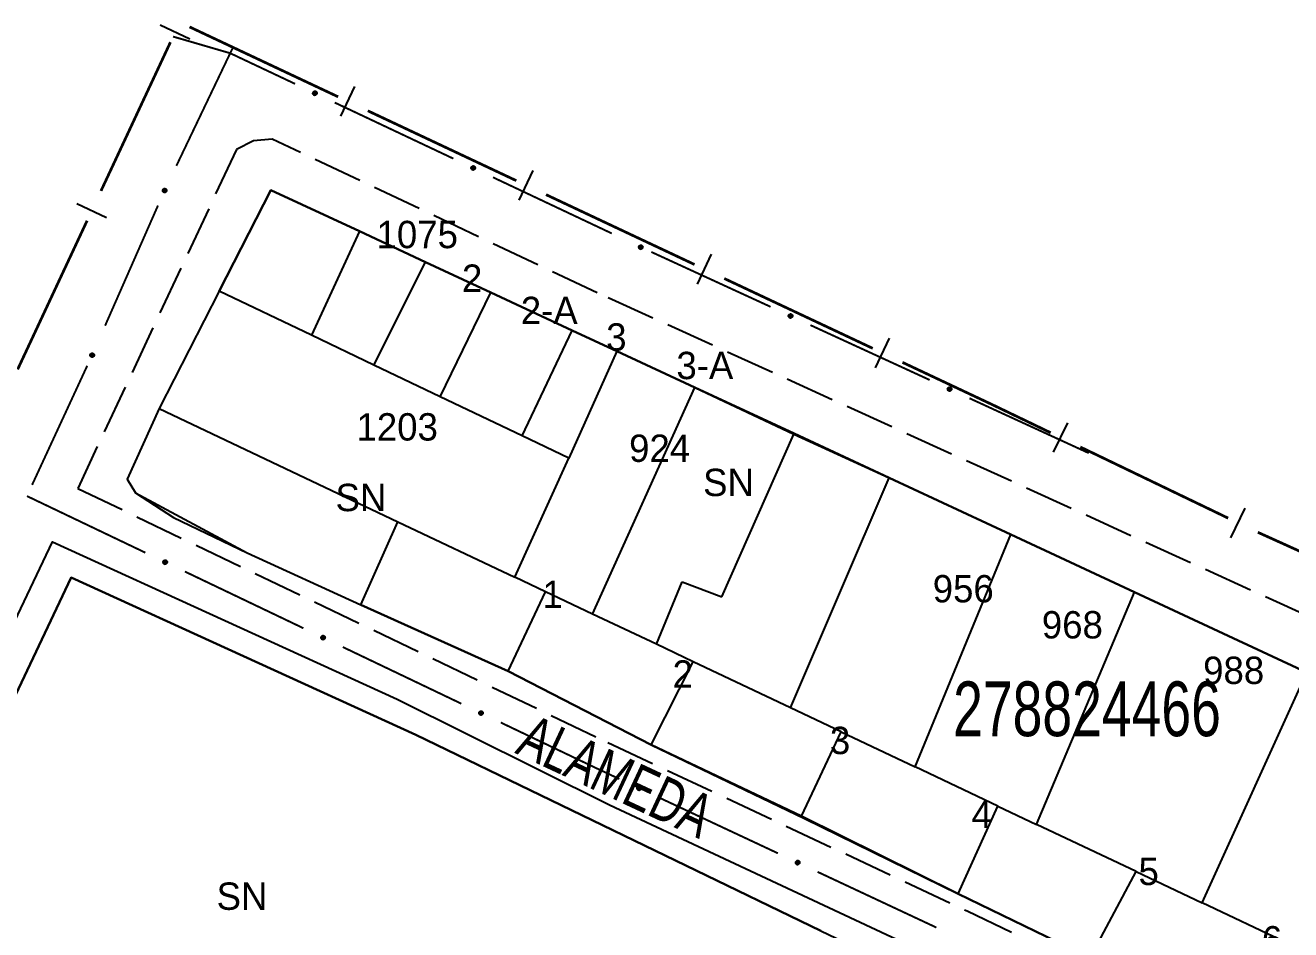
# Model space of a CAD drawing. Extents: x 203665 to 205970, y 4870865 to 4873745.
# Drawn here: x 204359.4 to 204475, y 4873662.8 to 4873745.5 of the extents above; entities that cross this region are included whole.
import ezdxf
from ezdxf.enums import TextEntityAlignment as Align

# ---------------------------------------------------------------- set-up
doc = ezdxf.new("R2010")
doc.units = 0
doc.header["$LTSCALE"] = 1.5
doc.header["$MEASUREMENT"] = 0
doc.linetypes.add('TRACO_11', pattern=[8, 3, -1, 3, -1])
for name, color, linetype in [('CD_MALHA_LOTES', 7, 'CONTINUOUS'), ('CD_TXT_QUADRA', 7, 'CONTINUOUS'), ('LM-LIM-SETORES-BAIRROS', 250, 'CONTINUOUS'), ('RU-QUADRA', 210, 'CONTINUOUS'), ('SV-EIXO-RUA-PAV', 20, 'CONTINUOUS'), ('SV-RUA-PAVIM', 7, 'CONTINUOUS'), ('SV-TXT-RUA-N-PAV', 7, 'CONTINUOUS'), ('Th_NmrPort', 1, 'CONTINUOUS')]:
    doc.layers.add(name, color=color, linetype=linetype)
doc.styles.add('ARIAL', font='ARIAL.SHX')

msp = doc.modelspace()

# ---------------------------------------------------------------- linework, layer by layer
at = {"layer": 'CD_MALHA_LOTES', "linetype": 'Continuous', "flags": 128}
for points in [[(204377.072273, 4873721.187304), (204381.798996, 4873730.429034)], [(204381.798996, 4873730.429034), (204389.899634, 4873726.658354)], [(204389.899634, 4873726.658354), (204385.521698, 4873717.156162)], [(204389.899634, 4873726.658354), (204395.932517, 4873723.850171)], [(204391.221907, 4873714.436646), (204395.932517, 4873723.850171)], [(204395.932517, 4873723.850171), (204401.912234, 4873721.066736)], [(204377.072273, 4873721.187304), (204371.585649, 4873710.459812)], [(204385.521698, 4873717.156162), (204377.072273, 4873721.187304)], [(204397.280344, 4873711.546222), (204401.912234, 4873721.066736)], [(204401.912234, 4873721.066736), (204409.349798, 4873717.604703)], [(204391.221907, 4873714.436646), (204385.521698, 4873717.156162)], [(204404.777649, 4873707.969328), (204409.349798, 4873717.604703)], [(204409.349798, 4873717.604703), (204413.432752, 4873715.704172)], [(204413.432752, 4873715.704172), (204409.04447, 4873705.933668)], [(204413.432752, 4873715.704172), (204420.553386, 4873712.389664)], [(204397.280344, 4873711.546222), (204391.221907, 4873714.436646)], [(204411.20832, 4873691.684474), (204420.553386, 4873712.389664)], [(204420.553386, 4873712.389664), (204429.58117, 4873708.125097)], [(204404.777649, 4873707.969328), (204397.280344, 4873711.546222)], [(204371.585649, 4873710.459812), (204368.6632, 4873704.011337), (204369.418785, 4873702.752029), (204379.643438, 4873697.28619), (204390.027177, 4873692.515283)], [(204371.585649, 4873710.459812), (204393.404572, 4873700.120841)], [(204409.04447, 4873705.933668), (204404.777649, 4873707.969328)], [(204423.007335, 4873693.248386), (204429.58117, 4873708.125097)], [(204429.58117, 4873708.125097), (204438.319325, 4873704.119985)], [(204404.110646, 4873695.047731), (204409.04447, 4873705.933668)], [(204429.280377, 4873683.120968), (204438.319325, 4873704.119985)], [(204438.319325, 4873704.119985), (204449.44049, 4873698.943312)], [(204390.027177, 4873692.515283), (204393.404572, 4873700.120841)], [(204393.404572, 4873700.120841), (204404.110646, 4873695.047731)], [(204440.672096, 4873677.722963), (204449.44049, 4873698.943312)], [(204449.44049, 4873698.943312), (204460.740212, 4873693.695112)], [(204363.539466, 4873695.025586), (204347.729223, 4873661.68158)], [(204432.07, 4873662.74), (204395.036162, 4873680.636296), (204363.539466, 4873695.025586)], [(204406.91069, 4873693.720921), (204404.110646, 4873695.047731)], [(204403.497973, 4873686.481489), (204406.91069, 4873693.720921)], [(204411.20832, 4873691.684474), (204406.91069, 4873693.720921)], [(204417.039174, 4873688.921504), (204419.401013, 4873694.635433)], [(204419.401013, 4873694.635433), (204423.007335, 4873693.248386)], [(204451.784082, 4873672.457511), (204460.740212, 4873693.695112)], [(204460.740212, 4873693.695112), (204476.494049, 4873686.350437)], [(204403.497973, 4873686.481489), (204390.027177, 4873692.515283)], [(204417.039174, 4873688.921504), (204411.20832, 4873691.684474)], [(204420.401718, 4873687.328151), (204417.039174, 4873688.921504)], [(204416.547807, 4873679.746091), (204420.401718, 4873687.328151)], [(204429.280377, 4873683.120968), (204420.401718, 4873687.328151)], [(204416.547807, 4873679.746091), (204403.497973, 4873686.481489)], [(204466.91861, 4873665.285963), (204476.494049, 4873686.350437)], [(204433.926318, 4873680.919473), (204429.280377, 4873683.120968)], [(204430.292194, 4873673.231962), (204433.926318, 4873680.919473)], [(204433.926318, 4873680.919473), (204440.672096, 4873677.722963)], [(204430.292194, 4873673.231962), (204416.547807, 4873679.746091)], [(204448.226249, 4873674.143402), (204440.672096, 4873677.722963)], [(204444.606499, 4873666.12377), (204448.226249, 4873674.143402)], [(204448.226249, 4873674.143402), (204451.784082, 4873672.457511)], [(204444.606499, 4873666.12377), (204430.292194, 4873673.231962)], [(204460.879411, 4873668.147658), (204451.784082, 4873672.457511)], [(204456.690009, 4873660.278477), (204460.879411, 4873668.147658)], [(204460.879411, 4873668.147658), (204466.91861, 4873665.285963)], [(204456.690009, 4873660.278477), (204444.606499, 4873666.12377)], [(204474.608783, 4873661.641948), (204466.91861, 4873665.285963)]]:
    msp.add_lwpolyline(points, dxfattribs=at)
at = {"layer": 'LM-LIM-SETORES-BAIRROS'}
for points in [[(204374.403802, 4873744.212319), (204371.685624, 4873745.481771)], [(204388.209349, 4873737.167035), (204389.486394, 4873739.881654)], [(204404.497063, 4873729.504765), (204405.774108, 4873732.219384)], [(204366.787089, 4873727.903251), (204364.068911, 4873729.172703)], [(204420.784776, 4873721.842494), (204422.061821, 4873724.557113)], [(204437.07249, 4873714.180224), (204438.349535, 4873716.894843)], [(204453.321991, 4873706.468193), (204454.622743, 4873709.171533)], [(204469.542029, 4873698.663683), (204470.84278, 4873701.367022)]]:
    msp.add_lwpolyline(points, dxfattribs=at)
at = {"layer": 'LM-LIM-SETORES-BAIRROS', "const_width": 0.25}
for points in [[(204374.369904, 4873745.335252), (204387.942999, 4873738.950027)], [(204366.274301, 4873730.350096), (204372.621562, 4873743.940986)], [(204390.657618, 4873737.672981), (204404.230712, 4873731.287756)], [(204406.945331, 4873730.010711), (204420.518426, 4873723.625486)], [(204358.657589, 4873714.041028), (204365.004849, 4873727.631918)], [(204423.233045, 4873722.348441), (204436.806139, 4873715.963215)], [(204439.520758, 4873714.68617), (204446.759742, 4873711.280717)], [(204446.759742, 4873711.280717), (204447.654905, 4873710.859603)], [(204447.654905, 4873710.859603), (204453.071254, 4873708.253447)], [(204455.774593, 4873706.952695), (204469.291291, 4873700.448936)], [(204471.999204, 4873699.157984), (204485.666374, 4873692.976684)]]:
    msp.add_lwpolyline(points, dxfattribs=at)
at = {"layer": 'RU-QUADRA', "linetype": 'Continuous', "flags": 128}
msp.add_lwpolyline([(204476.494049, 4873686.350437), (204460.742429, 4873693.699874), (204449.44049, 4873698.943312), (204438.319325, 4873704.119985), (204429.617282, 4873708.170607), (204420.553386, 4873712.389664), (204413.432752, 4873715.704172), (204409.349798, 4873717.604703), (204401.912234, 4873721.066736), (204395.932517, 4873723.850171), (204389.910516, 4873726.681973), (204381.798996, 4873730.429034), (204377.072273, 4873721.187304), (204371.585649, 4873710.459812), (204368.6632, 4873704.011337), (204369.418785, 4873702.752029), (204372.90804, 4873700.513569), (204379.643438, 4873697.28619), (204390.027177, 4873692.515283), (204403.497973, 4873686.481489), (204416.547807, 4873679.746091), (204430.579886, 4873673.010693), (204444.606499, 4873666.12377), (204456.690009, 4873660.278477)], dxfattribs=at)
msp.add_lwpolyline([(204347.729223, 4873661.68158), (204363.539466, 4873695.025586), (204395.036162, 4873680.636296), (204432.07, 4873662.74), (204446.967877, 4873655.603317), (204468.33, 4873645.37), (204501.377636, 4873631.008426), (204511.66, 4873626.54), (204521.837058, 4873621.490799), (204531.047293, 4873616.921273), (204539.90046, 4873612.528902), (204551.77, 4873606.64), (204548.41, 4873598.01), (204537.075303, 4873601.520252), (204527.538201, 4873604.473806), (204518.154171, 4873607.379954), (204507.128489, 4873610.794507), (204495.68, 4873614.34), (204461.966252, 4873624.299611), (204450.654897, 4873627.641176), (204437.4, 4873631.556897), (204423.24, 4873635.74), (204413.967959, 4873638.654082)], close=True, dxfattribs=at)
at = {"layer": 'SV-EIXO-RUA-PAV', "const_width": 0.18}
for points in [[(204372.859952, 4873744.451431), (204373.820567, 4873744.173548)], [(204373.820567, 4873744.173548), (204374.148381, 4873744.07872)], [(204374.148381, 4873744.07872), (204377.660962, 4873743.054908)], [(204378.338373, 4873743.468355), (204378.082154, 4873742.932144)], [(204378.082154, 4873742.932144), (204373.16323, 4873732.641634)], [(204377.660962, 4873743.054908), (204378.082154, 4873742.932144)], [(204378.082154, 4873742.932144), (204384.015346, 4873740.130777)], [(204387.632439, 4873738.42296), (204398.483718, 4873733.299509)], [(204402.100811, 4873731.591692), (204412.95209, 4873726.468242)], [(204371.4809, 4873729.013123), (204366.647136, 4873718.029739)], [(204416.573771, 4873724.770272), (204427.476767, 4873719.757821)], [(204431.111099, 4873718.087003), (204442.014096, 4873713.074552)], [(204365.01755, 4873714.376887), (204359.977016, 4873703.486844)], [(204445.648428, 4873711.403735), (204456.551424, 4873706.391283)], [(204359.505054, 4873702.467174), (204370.332446, 4873697.293435)], [(204373.941577, 4873695.568855), (204384.76897, 4873690.395116)], [(204388.3781, 4873688.670536), (204399.205493, 4873683.496798)], [(204402.814624, 4873681.772218), (204410.935168, 4873677.891914)], [(204410.935168, 4873677.891914), (204411.50284, 4873677.620659)], [(204411.50284, 4873677.620659), (204413.649748, 4873676.614821)], [(204417.271925, 4873674.917812), (204428.138454, 4873669.826787)], [(204431.760689, 4873668.129903), (204442.627501, 4873663.039481)]]:
    msp.add_lwpolyline(points, dxfattribs=at)
at = {"layer": 'SV-EIXO-RUA-PAV'}
for points in [[(204385.740965, 4873739.437756), (204385.786765, 4873739.454914), (204385.829637, 4873739.460295), (204385.866685, 4873739.454491), (204385.898087, 4873739.440826), (204385.928638, 4873739.423228), (204385.955525, 4873739.398689), (204385.979333, 4873739.364844), (204385.996868, 4873739.319021), (204385.999493, 4873739.274741), (204385.995747, 4873739.238115), (204385.983383, 4873739.204551), (204385.96579, 4873739.175159), (204385.939377, 4873739.148073), (204385.904843, 4873739.12428), (204385.858339, 4873739.107764), (204385.816273, 4873739.102776), (204385.780585, 4873739.109331), (204385.746921, 4873739.121974), (204385.715946, 4873739.140315), (204385.689692, 4873739.164554), (204385.665799, 4873739.199368), (204385.650106, 4873739.245483), (204385.644653, 4873739.287382), (204385.650704, 4873739.323153), (204385.663898, 4873739.356015), (204385.681177, 4873739.386872), (204385.704718, 4873739.414926), (204385.740965, 4873739.437756)], [(204400.209337, 4873732.606489), (204400.255137, 4873732.623647), (204400.298008, 4873732.629028), (204400.335057, 4873732.623224), (204400.366459, 4873732.609559), (204400.397009, 4873732.59196), (204400.423896, 4873732.567422), (204400.447705, 4873732.533577), (204400.46524, 4873732.487754), (204400.467865, 4873732.443474), (204400.464119, 4873732.406847), (204400.451755, 4873732.373283), (204400.434162, 4873732.343891), (204400.407749, 4873732.316805), (204400.373215, 4873732.293012), (204400.326711, 4873732.276496), (204400.284645, 4873732.271509), (204400.248957, 4873732.278064), (204400.215293, 4873732.290707), (204400.184318, 4873732.309047), (204400.158064, 4873732.333287), (204400.134171, 4873732.368101), (204400.118478, 4873732.414216), (204400.113025, 4873732.456115), (204400.119076, 4873732.491885), (204400.13227, 4873732.524748), (204400.149549, 4873732.555605), (204400.17309, 4873732.583659), (204400.209337, 4873732.606489)], [(204372.244612, 4873730.475169), (204372.262979, 4873730.429841), (204372.269496, 4873730.387127), (204372.264677, 4873730.349937), (204372.25185, 4873730.318184), (204372.235068, 4873730.287177), (204372.211251, 4873730.259649), (204372.17805, 4873730.234951), (204372.132708, 4873730.216207), (204372.088514, 4873730.212407), (204372.051801, 4873730.215181), (204372.01792, 4873730.22665), (204371.988072, 4873730.243457), (204371.960295, 4873730.269142), (204371.935594, 4873730.303033), (204371.91785, 4873730.349082), (204371.911748, 4873730.391001), (204371.917354, 4873730.42685), (204371.9291, 4873730.460838), (204371.946612, 4873730.492288), (204371.970147, 4873730.519176), (204372.004314, 4873730.543984), (204372.049997, 4873730.560896), (204372.091736, 4873730.567458), (204372.127655, 4873730.562358), (204372.160856, 4873730.55004), (204372.19216, 4873730.533587), (204372.220829, 4873730.510798), (204372.244612, 4873730.475169)], [(204415.521985, 4873725.374967), (204415.567607, 4873725.392592), (204415.610422, 4873725.39841), (204415.647528, 4873725.392985), (204415.679067, 4873725.379641), (204415.709796, 4873725.362355), (204415.736932, 4873725.338092), (204415.761085, 4873725.304492), (204415.779086, 4873725.25885), (204415.782163, 4873725.214599), (204415.778791, 4873725.177936), (204415.76677, 4873725.144248), (204415.749478, 4873725.114678), (204415.723343, 4873725.087324), (204415.689053, 4873725.06318), (204415.64272, 4873725.04619), (204415.600707, 4873725.040774), (204415.564955, 4873725.046964), (204415.531163, 4873725.059263), (204415.500003, 4873725.077286), (204415.473503, 4873725.101257), (204415.449256, 4873725.135825), (204415.433092, 4873725.181777), (204415.427212, 4873725.223619), (204415.432898, 4873725.259449), (204415.445756, 4873725.292444), (204415.462719, 4873725.323476), (204415.485973, 4873725.351769), (204415.521985, 4873725.374967)], [(204429.209369, 4873719.082445), (204429.254991, 4873719.10007), (204429.297805, 4873719.105888), (204429.334911, 4873719.100463), (204429.366451, 4873719.087119), (204429.397179, 4873719.069833), (204429.424315, 4873719.04557), (204429.448468, 4873719.01197), (204429.466469, 4873718.966328), (204429.469547, 4873718.922077), (204429.466174, 4873718.885414), (204429.454154, 4873718.851726), (204429.436861, 4873718.822156), (204429.410726, 4873718.794802), (204429.376436, 4873718.770658), (204429.330104, 4873718.753668), (204429.288091, 4873718.748252), (204429.252338, 4873718.754442), (204429.218546, 4873718.766741), (204429.187386, 4873718.784764), (204429.160886, 4873718.808735), (204429.136639, 4873718.843303), (204429.120476, 4873718.889255), (204429.114596, 4873718.931096), (204429.120282, 4873718.966927), (204429.13314, 4873718.999922), (204429.150102, 4873719.030954), (204429.173356, 4873719.059247), (204429.209369, 4873719.082445)], [(204365.624691, 4873715.426543), (204365.642198, 4873715.380875), (204365.647906, 4873715.338046), (204365.642385, 4873715.300955), (204365.62896, 4873715.26945), (204365.611595, 4873715.238765), (204365.587262, 4873715.211692), (204365.5536, 4873715.187626), (204365.507912, 4873715.169743), (204365.463653, 4873715.166779), (204365.426999, 4873715.170246), (204365.393342, 4873715.182354), (204365.363816, 4873715.199722), (204365.33653, 4873715.225928), (204365.312474, 4873715.260279), (204365.295604, 4873715.306655), (204365.290296, 4873715.348682), (204365.296578, 4873715.384419), (204365.308964, 4873715.418179), (204365.327068, 4873715.449292), (204365.351106, 4873715.475731), (204365.385737, 4873715.499889), (204365.431731, 4873715.515933), (204365.473587, 4873715.521706), (204365.509403, 4873715.515927), (204365.542365, 4873715.502984), (204365.573353, 4873715.485942), (204365.601586, 4873715.462615), (204365.624691, 4873715.426543)], [(204443.746697, 4873712.399177), (204443.79232, 4873712.416801), (204443.835134, 4873712.422619), (204443.87224, 4873712.417194), (204443.903779, 4873712.40385), (204443.934508, 4873712.386564), (204443.961644, 4873712.362301), (204443.985797, 4873712.328701), (204444.003798, 4873712.28306), (204444.006875, 4873712.238809), (204444.003503, 4873712.202146), (204443.991482, 4873712.168457), (204443.97419, 4873712.138887), (204443.948055, 4873712.111533), (204443.913765, 4873712.087389), (204443.867433, 4873712.070399), (204443.825419, 4873712.064983), (204443.789667, 4873712.071173), (204443.755875, 4873712.083472), (204443.724715, 4873712.101496), (204443.698215, 4873712.125466), (204443.673968, 4873712.160034), (204443.657804, 4873712.205987), (204443.651924, 4873712.247828), (204443.65761, 4873712.283658), (204443.670468, 4873712.316654), (204443.687431, 4873712.347685), (204443.710685, 4873712.375978), (204443.746697, 4873712.399177)], [(204372.054832, 4873696.592416), (204372.100711, 4873696.609361), (204372.143607, 4873696.614543), (204372.180628, 4873696.608568), (204372.211966, 4873696.594757), (204372.242435, 4873696.577017), (204372.269208, 4873696.552354), (204372.292859, 4873696.518399), (204372.310181, 4873696.472495), (204372.312601, 4873696.428203), (204372.308685, 4873696.391595), (204372.296165, 4873696.358088), (204372.278436, 4873696.328778), (204372.251898, 4873696.301815), (204372.217253, 4873696.278183), (204372.170674, 4873696.261882), (204372.128585, 4873696.25709), (204372.092928, 4873696.26381), (204372.059323, 4873696.27661), (204372.028434, 4873696.295094), (204372.002292, 4873696.319455), (204371.978561, 4873696.354379), (204371.963082, 4873696.400566), (204371.957823, 4873696.44249), (204371.96404, 4873696.478232), (204371.977387, 4873696.511033), (204371.994808, 4873696.54181), (204372.018479, 4873696.569755), (204372.054832, 4873696.592416)], [(204386.491355, 4873689.694097), (204386.537234, 4873689.711043), (204386.58013, 4873689.716225), (204386.617151, 4873689.710249), (204386.648489, 4873689.696438), (204386.678958, 4873689.678698), (204386.705731, 4873689.654035), (204386.729382, 4873689.62008), (204386.746704, 4873689.574177), (204386.749124, 4873689.529885), (204386.745208, 4873689.493276), (204386.732688, 4873689.45977), (204386.714959, 4873689.43046), (204386.688421, 4873689.403497), (204386.653776, 4873689.379864), (204386.607197, 4873689.363564), (204386.565108, 4873689.358772), (204386.529451, 4873689.365492), (204386.495846, 4873689.378291), (204386.464957, 4873689.396775), (204386.438815, 4873689.421136), (204386.415084, 4873689.456061), (204386.399605, 4873689.502248), (204386.394346, 4873689.544172), (204386.400564, 4873689.579914), (204386.41391, 4873689.612715), (204386.431331, 4873689.643491), (204386.455003, 4873689.671436), (204386.491355, 4873689.694097)], [(204400.927878, 4873682.795779), (204400.973757, 4873682.812724), (204401.016653, 4873682.817906), (204401.053675, 4873682.811931), (204401.085012, 4873682.79812), (204401.115481, 4873682.78038), (204401.142254, 4873682.755717), (204401.165906, 4873682.721762), (204401.183227, 4873682.675858), (204401.185648, 4873682.631566), (204401.181731, 4873682.594958), (204401.169212, 4873682.561451), (204401.151482, 4873682.532141), (204401.124944, 4873682.505178), (204401.0903, 4873682.481545), (204401.04372, 4873682.465245), (204401.001631, 4873682.460453), (204400.965974, 4873682.467173), (204400.932369, 4873682.479973), (204400.90148, 4873682.498457), (204400.875339, 4873682.522818), (204400.851607, 4873682.557742), (204400.836128, 4873682.603929), (204400.830869, 4873682.645853), (204400.837087, 4873682.681595), (204400.850433, 4873682.714396), (204400.867854, 4873682.745173), (204400.891526, 4873682.773117), (204400.927878, 4873682.795779)], [(204415.377429, 4873675.926956), (204415.423178, 4873675.944251), (204415.466033, 4873675.94976), (204415.503099, 4873675.944067), (204415.534541, 4873675.930496), (204415.565144, 4873675.912988), (204415.592104, 4873675.88853), (204415.616014, 4873675.854756), (204415.633685, 4873675.808986), (204415.636443, 4873675.764714), (204415.632806, 4873675.728077), (204415.620542, 4873675.694476), (204415.603037, 4873675.665031), (204415.576705, 4873675.637867), (204415.542242, 4873675.613971), (204415.495788, 4873675.597316), (204415.453737, 4873675.592203), (204415.41803, 4873675.598651), (204415.384328, 4873675.611194), (204415.353299, 4873675.629442), (204415.326973, 4873675.653603), (204415.302975, 4873675.688345), (204415.287144, 4873675.734413), (204415.281566, 4873675.776295), (204415.287511, 4873675.812084), (204415.300607, 4873675.844986), (204415.317793, 4873675.875894), (204415.341251, 4873675.904018), (204415.377429, 4873675.926956)], [(204429.866137, 4873669.138942), (204429.911885, 4873669.156239), (204429.95474, 4873669.16175), (204429.991806, 4873669.156059), (204430.023249, 4873669.14249), (204430.053853, 4873669.124984), (204430.080815, 4873669.100528), (204430.104726, 4873669.066755), (204430.1224, 4873669.020986), (204430.12516, 4873668.976714), (204430.121525, 4873668.940076), (204430.109264, 4873668.906475), (204430.09176, 4873668.877029), (204430.065429, 4873668.849863), (204430.030968, 4873668.825965), (204429.984515, 4873668.809308), (204429.942464, 4873668.804193), (204429.906756, 4873668.810639), (204429.873054, 4873668.82318), (204429.842024, 4873668.841426), (204429.815696, 4873668.865585), (204429.791697, 4873668.900327), (204429.775863, 4873668.946393), (204429.770283, 4873668.988276), (204429.776226, 4873669.024064), (204429.78932, 4873669.056967), (204429.806504, 4873669.087876), (204429.82996, 4873669.116002), (204429.866137, 4873669.138942)]]:
    msp.add_lwpolyline(points, close=True, dxfattribs=at)
for points in [[(204385.644653, 4873739.287382), (204385.96579, 4873739.175159)], [(204385.648914, 4873739.2646), (204385.947859, 4873739.162686)], [(204385.650106, 4873739.245483), (204385.939377, 4873739.148073)], [(204385.650489, 4873739.30309), (204385.971643, 4873739.19069)], [(204385.650704, 4873739.323153), (204385.983383, 4873739.204551)], [(204385.659466, 4873739.338085), (204385.986859, 4873739.219721)], [(204385.662078, 4873739.22217), (204385.919138, 4873739.137013)], [(204385.663898, 4873739.356015), (204385.995747, 4873739.238115)], [(204385.665799, 4873739.199368), (204385.904843, 4873739.12428)], [(204385.67643, 4873739.370817), (204385.993883, 4873739.260165)], [(204385.681177, 4873739.386872), (204385.999493, 4873739.274741)], [(204385.683741, 4873739.181762), (204385.874378, 4873739.118914)], [(204385.689692, 4873739.164554), (204385.858339, 4873739.107764)], [(204385.697164, 4873739.398752), (204385.994224, 4873739.299237)], [(204385.704718, 4873739.414926), (204385.996868, 4873739.319021)], [(204385.707015, 4873739.151156), (204385.831296, 4873739.107567)], [(204385.715946, 4873739.140315), (204385.816273, 4873739.102776)], [(204385.722834, 4873739.424356), (204385.98411, 4873739.341736)], [(204385.740965, 4873739.437756), (204385.979333, 4873739.364844)], [(204385.766292, 4873739.446088), (204385.960562, 4873739.384543)], [(204385.786765, 4873739.454914), (204385.955525, 4873739.398689)], [(204385.811191, 4873739.458087), (204385.933655, 4873739.413846)], [(204385.829637, 4873739.460295), (204385.928638, 4873739.423228)], [(204400.113025, 4873732.456115), (204400.434162, 4873732.343891)], [(204400.117286, 4873732.433333), (204400.416231, 4873732.331419)], [(204400.118478, 4873732.414216), (204400.407749, 4873732.316805)], [(204400.11886, 4873732.471823), (204400.440015, 4873732.359422)], [(204400.119076, 4873732.491885), (204400.451755, 4873732.373283)], [(204400.127838, 4873732.506817), (204400.455231, 4873732.388453)], [(204400.13045, 4873732.390902), (204400.38751, 4873732.305746)], [(204400.13227, 4873732.524748), (204400.464119, 4873732.406847)], [(204400.134171, 4873732.368101), (204400.373215, 4873732.293012)], [(204400.144802, 4873732.53955), (204400.462255, 4873732.428897)], [(204400.149549, 4873732.555605), (204400.467865, 4873732.443474)], [(204400.152113, 4873732.350494), (204400.342749, 4873732.287647)], [(204400.158064, 4873732.333287), (204400.326711, 4873732.276496)], [(204400.165536, 4873732.567484), (204400.462596, 4873732.46797)], [(204400.17309, 4873732.583659), (204400.46524, 4873732.487754)], [(204400.175387, 4873732.319889), (204400.299668, 4873732.276299)], [(204400.184318, 4873732.309047), (204400.284645, 4873732.271509)], [(204400.191206, 4873732.593089), (204400.452482, 4873732.510469)], [(204400.209337, 4873732.606489), (204400.447705, 4873732.533577)], [(204400.234664, 4873732.614821), (204400.428934, 4873732.553276)], [(204400.255137, 4873732.623647), (204400.423896, 4873732.567422)], [(204400.279563, 4873732.62682), (204400.402027, 4873732.582579)], [(204400.298008, 4873732.629028), (204400.397009, 4873732.59196)], [(204371.946612, 4873730.492288), (204371.911748, 4873730.391001)], [(204371.957213, 4873730.501504), (204371.916936, 4873730.376111)], [(204371.970147, 4873730.519176), (204371.91785, 4873730.349082)], [(204371.98719, 4873730.525581), (204371.929422, 4873730.333345)], [(204372.004314, 4873730.543984), (204371.935594, 4873730.303033)], [(204372.027009, 4873730.548309), (204371.948702, 4873730.28908)], [(204372.049997, 4873730.560896), (204371.960295, 4873730.269142)], [(204372.069075, 4873730.562594), (204371.975128, 4873730.261051)], [(204372.091736, 4873730.567458), (204371.988072, 4873730.243457)], [(204372.107593, 4873730.562041), (204372.003753, 4873730.238018)], [(204372.127655, 4873730.562358), (204372.01792, 4873730.22665)], [(204372.142814, 4873730.553995), (204372.033177, 4873730.223577)], [(204372.160856, 4873730.55004), (204372.051801, 4873730.215181)], [(204372.175985, 4873730.537906), (204372.073793, 4873730.217629)], [(204372.19216, 4873730.533587), (204372.088514, 4873730.212407)], [(204372.20446, 4873730.51792), (204372.112861, 4873730.218325)], [(204372.220829, 4873730.510798), (204372.132708, 4873730.216207)], [(204372.230736, 4873730.492938), (204372.155077, 4873730.229562)], [(204372.244612, 4873730.475169), (204372.17805, 4873730.234951)], [(204372.253614, 4873730.450072), (204372.197244, 4873730.254238)], [(204372.262979, 4873730.429841), (204372.211251, 4873730.259649)], [(204372.266799, 4873730.405508), (204372.225823, 4873730.281913)], [(204372.269496, 4873730.387127), (204372.235068, 4873730.287177)], [(204415.427212, 4873725.223619), (204415.749478, 4873725.114678)], [(204415.431706, 4873725.200881), (204415.731675, 4873725.102023)], [(204415.432887, 4873725.239385), (204415.755172, 4873725.130268)], [(204415.432898, 4873725.259449), (204415.76677, 4873725.144248)], [(204415.433092, 4873725.181777), (204415.723343, 4873725.087324)], [(204415.441507, 4873725.274469), (204415.770091, 4873725.159453)], [(204415.445302, 4873725.158587), (204415.703218, 4873725.076059)], [(204415.445756, 4873725.292444), (204415.778791, 4873725.177936)], [(204415.449256, 4873725.135825), (204415.689053, 4873725.06318)], [(204415.458136, 4873725.307374), (204415.776702, 4873725.199966)], [(204415.462719, 4873725.323476), (204415.782163, 4873725.214599)], [(204415.467376, 4873725.118402), (204415.658644, 4873725.057503)], [(204415.473503, 4873725.101257), (204415.64272, 4873725.04619)], [(204415.478584, 4873725.335518), (204415.776644, 4873725.23904)], [(204415.485973, 4873725.351769), (204415.779086, 4873725.25885)], [(204415.490961, 4873725.088036), (204415.61568, 4873725.045717)], [(204415.500003, 4873725.077286), (204415.600707, 4873725.040774)], [(204415.503992, 4873725.361383), (204415.766097, 4873725.281434)], [(204415.521985, 4873725.374967), (204415.761085, 4873725.304492)], [(204415.547226, 4873725.383558), (204415.742113, 4873725.323998)], [(204415.567607, 4873725.392592), (204415.736932, 4873725.338092)], [(204415.591999, 4873725.396014), (204415.714908, 4873725.353025)], [(204415.610422, 4873725.39841), (204415.709796, 4873725.362355)], [(204429.114596, 4873718.931096), (204429.436861, 4873718.822156)], [(204429.119089, 4873718.908359), (204429.419058, 4873718.809501)], [(204429.120271, 4873718.946863), (204429.442556, 4873718.837746)], [(204429.120282, 4873718.966927), (204429.454154, 4873718.851726)], [(204429.120476, 4873718.889255), (204429.410726, 4873718.794802)], [(204429.128891, 4873718.981947), (204429.457475, 4873718.866931)], [(204429.132685, 4873718.866065), (204429.390601, 4873718.783536)], [(204429.13314, 4873718.999922), (204429.466174, 4873718.885414)], [(204429.136639, 4873718.843303), (204429.376436, 4873718.770658)], [(204429.14552, 4873719.014851), (204429.464086, 4873718.907444)], [(204429.150102, 4873719.030954), (204429.469547, 4873718.922077)], [(204429.15476, 4873718.82588), (204429.346028, 4873718.764981)], [(204429.160886, 4873718.808735), (204429.330104, 4873718.753668)], [(204429.165968, 4873719.042996), (204429.464027, 4873718.946518)], [(204429.173356, 4873719.059247), (204429.466469, 4873718.966328)], [(204429.178345, 4873718.795514), (204429.303064, 4873718.753195)], [(204429.187386, 4873718.784764), (204429.288091, 4873718.748252)], [(204429.191375, 4873719.068861), (204429.453481, 4873718.988912)], [(204429.209369, 4873719.082445), (204429.448468, 4873719.01197)], [(204429.234609, 4873719.091036), (204429.429497, 4873719.031476)], [(204429.254991, 4873719.10007), (204429.424315, 4873719.04557)], [(204429.279383, 4873719.103492), (204429.402292, 4873719.060503)], [(204429.297805, 4873719.105888), (204429.397179, 4873719.069833)], [(204365.327068, 4873715.449292), (204365.290296, 4873715.348682)], [(204365.337841, 4873715.458306), (204365.295201, 4873715.333697)], [(204365.351106, 4873715.475731), (204365.295604, 4873715.306655)], [(204365.368268, 4873715.481813), (204365.306876, 4873715.290703)], [(204365.385737, 4873715.499889), (204365.312474, 4873715.260279)], [(204365.408509, 4873715.503784), (204365.325316, 4873715.246081)], [(204365.431731, 4873715.515933), (204365.33653, 4873715.225928)], [(204365.450838, 4873715.517271), (204365.351208, 4873715.217558)], [(204365.473587, 4873715.521706), (204365.363816, 4873715.199722)], [(204365.489339, 4873715.51599), (204365.379391, 4873715.193987)], [(204365.509403, 4873715.515927), (204365.393342, 4873715.182354)], [(204365.524401, 4873715.507279), (204365.408538, 4873715.178993)], [(204365.542365, 4873715.502984), (204365.426999, 4873715.170246)], [(204365.557262, 4873715.490566), (204365.449034, 4873715.172278)], [(204365.573353, 4873715.485942), (204365.463653, 4873715.166779)], [(204365.585354, 4873715.470045), (204365.488108, 4873715.172236)], [(204365.601586, 4873715.462615), (204365.507912, 4873715.169743)], [(204365.611153, 4873715.444571), (204365.530529, 4873715.182673)], [(204365.624691, 4873715.426543), (204365.5536, 4873715.187626)], [(204365.633216, 4873715.40128), (204365.573155, 4873715.206547)], [(204365.642198, 4873715.380875), (204365.587262, 4873715.211692)], [(204365.645557, 4873715.356475), (204365.602252, 4873715.233677)], [(204365.647906, 4873715.338046), (204365.611595, 4873715.238765)], [(204443.651924, 4873712.247828), (204443.97419, 4873712.138887)], [(204443.656418, 4873712.225091), (204443.956387, 4873712.126233)], [(204443.657599, 4873712.263595), (204443.979884, 4873712.154477)], [(204443.65761, 4873712.283658), (204443.991482, 4873712.168457)], [(204443.66622, 4873712.298679), (204443.994803, 4873712.183662)], [(204443.670468, 4873712.316654), (204444.003503, 4873712.202146)], [(204443.682848, 4873712.331583), (204444.001414, 4873712.224175)], [(204443.687431, 4873712.347685), (204444.006875, 4873712.238809)], [(204443.703297, 4873712.359728), (204444.001356, 4873712.263249)], [(204443.710685, 4873712.375978), (204444.003798, 4873712.28306)], [(204443.728704, 4873712.385592), (204443.990809, 4873712.305643)], [(204443.746697, 4873712.399177), (204443.985797, 4873712.328701)], [(204443.771938, 4873712.407767), (204443.966825, 4873712.348208)], [(204443.79232, 4873712.416801), (204443.961644, 4873712.362301)], [(204443.816712, 4873712.420223), (204443.939621, 4873712.377234)], [(204443.835134, 4873712.422619), (204443.934508, 4873712.386564)], [(204443.657804, 4873712.205987), (204443.948055, 4873712.111533)], [(204443.670014, 4873712.182797), (204443.92793, 4873712.100268)], [(204443.673968, 4873712.160034), (204443.913765, 4873712.087389)], [(204443.692089, 4873712.142612), (204443.883356, 4873712.081713)], [(204443.698215, 4873712.125466), (204443.867433, 4873712.070399)], [(204443.715674, 4873712.112245), (204443.840392, 4873712.069926)], [(204443.724715, 4873712.101496), (204443.825419, 4873712.064983)], [(204371.957823, 4873696.44249), (204372.278436, 4873696.328778)], [(204371.961979, 4873696.419689), (204372.260447, 4873696.316389)], [(204371.963082, 4873696.400566), (204372.251898, 4873696.301815)], [(204371.963732, 4873696.458171), (204372.284361, 4873696.344282)], [(204371.96404, 4873696.478232), (204372.296165, 4873696.358088)], [(204371.972872, 4873696.493123), (204372.299712, 4873696.373242)], [(204371.974945, 4873696.377198), (204372.231608, 4873696.29085)], [(204371.977387, 4873696.511033), (204372.308685, 4873696.391595)], [(204371.978561, 4873696.354379), (204372.217253, 4873696.278183)], [(204371.989987, 4873696.525777), (204372.306923, 4873696.413653)], [(204371.994808, 4873696.54181), (204372.312601, 4873696.428203)], [(204371.996421, 4873696.33669), (204372.186764, 4873696.272958)], [(204372.002292, 4873696.319455), (204372.170674, 4873696.261882)], [(204372.010851, 4873696.553615), (204372.307445, 4873696.452723)], [(204372.018479, 4873696.569755), (204372.310181, 4873696.472495)], [(204372.019553, 4873696.305977), (204372.14363, 4873696.261811)], [(204372.028434, 4873696.295094), (204372.128585, 4873696.25709)], [(204372.036639, 4873696.5791), (204372.297529, 4873696.495269)], [(204372.054832, 4873696.592416), (204372.292859, 4873696.518399)], [(204372.080198, 4873696.60063), (204372.274179, 4873696.538185)], [(204372.100711, 4873696.609361), (204372.269208, 4873696.552354)], [(204372.125151, 4873696.612421), (204372.247409, 4873696.567612)], [(204372.143607, 4873696.614543), (204372.242435, 4873696.577017)], [(204386.394346, 4873689.544172), (204386.714959, 4873689.43046)], [(204386.398502, 4873689.52137), (204386.69697, 4873689.418071)], [(204386.399605, 4873689.502248), (204386.688421, 4873689.403497)], [(204386.400255, 4873689.559853), (204386.720885, 4873689.445963)], [(204386.400564, 4873689.579914), (204386.732688, 4873689.45977)], [(204386.409395, 4873689.594805), (204386.736235, 4873689.474923)], [(204386.411468, 4873689.478879), (204386.668131, 4873689.392531)], [(204386.41391, 4873689.612715), (204386.745208, 4873689.493276)], [(204386.415084, 4873689.456061), (204386.653776, 4873689.379864)], [(204386.42651, 4873689.627459), (204386.743447, 4873689.515334)], [(204386.431331, 4873689.643491), (204386.749124, 4873689.529885)], [(204386.432944, 4873689.438371), (204386.623287, 4873689.37464)], [(204386.438815, 4873689.421136), (204386.607197, 4873689.363564)], [(204386.447374, 4873689.655297), (204386.743968, 4873689.554405)], [(204386.455003, 4873689.671436), (204386.746704, 4873689.574177)], [(204386.456076, 4873689.407658), (204386.580153, 4873689.363492)], [(204386.464957, 4873689.396775), (204386.565108, 4873689.358772)], [(204386.473162, 4873689.680782), (204386.734052, 4873689.59695)], [(204386.491355, 4873689.694097), (204386.729382, 4873689.62008)], [(204386.516721, 4873689.702312), (204386.710702, 4873689.639866)], [(204386.537234, 4873689.711043), (204386.705731, 4873689.654035)], [(204386.561674, 4873689.714102), (204386.683932, 4873689.669294)], [(204386.58013, 4873689.716225), (204386.678958, 4873689.678698)], [(204400.830869, 4873682.645853), (204401.151482, 4873682.532141)], [(204400.835025, 4873682.623052), (204401.133493, 4873682.519752)], [(204400.836128, 4873682.603929), (204401.124944, 4873682.505178)], [(204400.836778, 4873682.661534), (204401.157408, 4873682.547645)], [(204400.837087, 4873682.681595), (204401.169212, 4873682.561451)], [(204400.845918, 4873682.696486), (204401.172758, 4873682.576605)], [(204400.847992, 4873682.580561), (204401.104654, 4873682.494213)], [(204400.850433, 4873682.714396), (204401.181731, 4873682.594958)], [(204400.851607, 4873682.557742), (204401.0903, 4873682.481545)], [(204400.863033, 4873682.72914), (204401.17997, 4873682.617016)], [(204400.867854, 4873682.745173), (204401.185648, 4873682.631566)], [(204400.869467, 4873682.540053), (204401.05981, 4873682.476321)], [(204400.875339, 4873682.522818), (204401.04372, 4873682.465245)], [(204400.883897, 4873682.756978), (204401.180491, 4873682.656086)], [(204400.891526, 4873682.773117), (204401.183227, 4873682.675858)], [(204400.892599, 4873682.50934), (204401.016676, 4873682.465174)], [(204400.90148, 4873682.498457), (204401.001631, 4873682.460453)], [(204400.909685, 4873682.782463), (204401.170575, 4873682.698632)], [(204400.927878, 4873682.795779), (204401.165906, 4873682.721762)], [(204400.953244, 4873682.803993), (204401.147225, 4873682.741548)], [(204400.973757, 4873682.812724), (204401.142254, 4873682.755717)], [(204400.998198, 4873682.815783), (204401.120455, 4873682.770975)], [(204401.016653, 4873682.817906), (204401.115481, 4873682.78038)], [(204415.281566, 4873675.776295), (204415.603037, 4873675.665031)], [(204415.285896, 4873675.753526), (204415.585143, 4873675.652505)], [(204415.287144, 4873675.734413), (204415.576705, 4873675.637867)], [(204415.287355, 4873675.792021), (204415.608844, 4873675.68058)], [(204415.287511, 4873675.812084), (204415.620542, 4873675.694476)], [(204415.296228, 4873675.827042), (204415.623973, 4873675.709656)], [(204415.299186, 4873675.711135), (204415.5565, 4873675.626747)], [(204415.300607, 4873675.844986), (204415.632806, 4873675.728077)], [(204415.302975, 4873675.688345), (204415.542242, 4873675.613971)], [(204415.313094, 4873675.859825), (204415.630876, 4873675.750121)], [(204415.317793, 4873675.875894), (204415.636443, 4873675.764714)], [(204415.32097, 4873675.670792), (204415.511793, 4873675.608514)], [(204415.326973, 4873675.653603), (204415.495788, 4873675.597316)], [(204415.333745, 4873675.887821), (204415.6311, 4873675.789194)], [(204415.341251, 4873675.904018), (204415.633685, 4873675.808986)], [(204415.344335, 4873675.640256), (204415.468745, 4873675.597038)], [(204415.353299, 4873675.629442), (204415.453737, 4873675.592203)], [(204415.359338, 4873675.913502), (204415.62086, 4873675.831663)], [(204415.377429, 4873675.926956), (204415.616014, 4873675.854756)], [(204415.402732, 4873675.935364), (204415.597184, 4873675.874399)], [(204415.423178, 4873675.944251), (204415.592104, 4873675.88853)], [(204415.447594, 4873675.947497), (204415.570189, 4873675.903622)], [(204415.466033, 4873675.94976), (204415.565144, 4873675.912988)], [(204429.770283, 4873668.988276), (204430.09176, 4873668.877029)], [(204429.774613, 4873668.965507), (204430.073867, 4873668.864503)], [(204429.775863, 4873668.946393), (204430.065429, 4873668.849863)], [(204429.776071, 4873669.004001), (204430.097566, 4873668.892578)], [(204429.776226, 4873669.024064), (204430.109264, 4873668.906475)], [(204429.784942, 4873669.039023), (204430.112694, 4873668.921655)], [(204429.787906, 4873668.923116), (204430.045225, 4873668.838742)], [(204429.78932, 4873669.056967), (204430.121525, 4873668.940076)], [(204429.791697, 4873668.900327), (204430.030968, 4873668.825965)], [(204429.801806, 4873669.071807), (204430.119594, 4873668.96212)], [(204429.806504, 4873669.087876), (204430.12516, 4873668.976714)], [(204429.809693, 4873668.882775), (204430.000519, 4873668.820507)], [(204429.815696, 4873668.865585), (204429.984515, 4873668.809308)], [(204429.822455, 4873669.099804), (204430.119816, 4873669.001194)], [(204429.82996, 4873669.116002), (204430.1224, 4873669.020986)], [(204429.833059, 4873668.85224), (204429.957472, 4873668.809029)], [(204429.842024, 4873668.841426), (204429.942464, 4873668.804193)], [(204429.848047, 4873669.125487), (204430.109574, 4873669.043662)], [(204429.866137, 4873669.138942), (204430.104726, 4873669.066755)], [(204429.891439, 4873669.147351), (204430.085895, 4873669.086397)], [(204429.911885, 4873669.156239), (204430.080815, 4873669.100528)], [(204429.936301, 4873669.159486), (204430.058899, 4873669.115618)], [(204429.95474, 4873669.16175), (204430.053853, 4873669.124984)]]:
    msp.add_lwpolyline(points, dxfattribs=at)
at = {"layer": 'SV-RUA-PAVIM', "linetype": 'TRACO_11'}
msp.add_polyline3d([(204536.86, 4873664.06, 10.012881), (204411.619542, 4873721.043352, 10.753319), (204381.913615, 4873735.074467, 10.753319), (204380.209138, 4873734.930999, 10.768977), (204378.663289, 4873734.145377, 10.808121), (204364.144676, 4873703.170048, 10.612401), (204412.603409, 4873679.943109, 10.565429), (204445.44, 4873664.56, 10.217124), (204555.42, 4873611.93, 9.186183)], dxfattribs=at)
at = {"layer": 'SV-RUA-PAVIM', "linetype": 'Continuous'}
msp.add_polyline3d([(204343.894787, 4873660.571765, 10.565429), (204361.855189, 4873698.285447, 10.518456), (204393.351885, 4873683.896157, 10.142674), (204412.739876, 4873674.242338, 9.743407), (204443.78, 4873659.72, 10.275479), (204554.03, 4873607.97, 9.186183)], dxfattribs=at)

# ---------------------------------------------------------------- texts
at = {"layer": 'CD_TXT_QUADRA', "style": 'ARIAL', "width": 0.7}
msp.add_text('278824466', height=5, dxfattribs=at).set_placement((204444.155277, 4873680.526517))
at = {"layer": 'SV-TXT-RUA-N-PAV', "style": 'ARIAL', "width": 0.7}
msp.add_text('ALAMEDA', height=4, rotation=335, dxfattribs=at).set_placement((204404.017972, 4873679.013575))
at = {"layer": 'Th_NmrPort', "color": 1}
for s, p in [('1075', (204391.461469, 4873726.366374)), ('2', (204399.266287, 4873722.377245)), ('2-A', (204404.64294, 4873719.428758)), ('3', (204412.447759, 4873717.000592)), ('3-A', (204418.865054, 4873714.398986)), ('1203', (204389.626972, 4873708.78979)), ('924', (204414.539076, 4873706.835675)), ('SN', (204421.303252, 4873703.713747)), ('SN', (204387.710258, 4873702.33722)), ('956', (204442.289542, 4873694.001084)), ('1', (204406.615263, 4873693.491759)), ('968', (204452.262366, 4873690.705716)), ('2', (204418.515878, 4873686.207261)), ('988', (204467.004801, 4873686.543147)), ('3', (204432.891485, 4873680.136847)), ('4', (204445.832743, 4873673.372671)), ('5', (204461.095499, 4873668.169458)), ('SN', (204376.838685, 4873665.907855)), ('6', (204472.369126, 4873661.925604))]:
    msp.add_text(s, height=2.5, dxfattribs=at).set_placement(p, align=Align.MIDDLE_LEFT)

doc.saveas('drawing.dxf')
